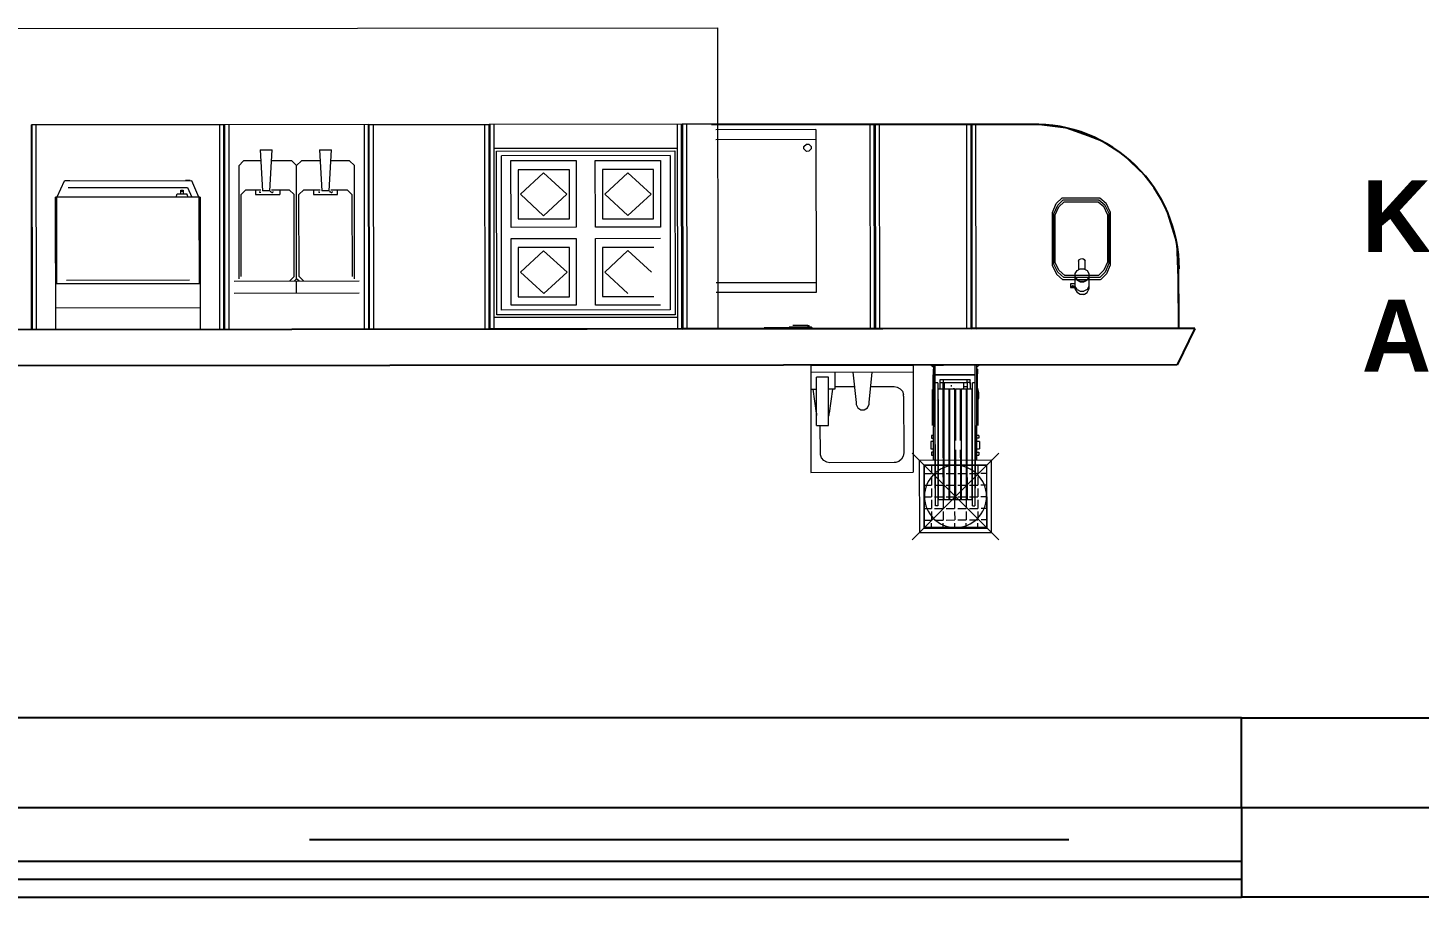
# Model space of a CAD drawing. Header units: inches. Extents: x 482566 to 494966, y -26460 to -22226.
# Drawn here: x 487867.3 to 488041.8, y -26308.7 to -26199.7 of the extents above; entities that cross this region are included whole.
import ezdxf

# ---------------------------------------------------------------- set-up
doc = ezdxf.new("R2010")
doc.units = ezdxf.units.IN
doc.header["$LTSCALE"] = 15
doc.header["$MEASUREMENT"] = 0
doc.linetypes.add('TRATTEGGIATA2', pattern=[9.525, 6.35, -3.175])
for name, color, linetype in [('1', 7, 'Continuous'), ('3', 1, 'Continuous'), ('A-DIMENSION', 4, 'Continuous'), ('A-GLASS', 4, 'Continuous'), ('A-WALL', 7, 'Continuous'), ('Hot water supply', 10, 'TRATTEGGIATA2')]:
    doc.layers.add(name, color=color, linetype=linetype)
doc.layers.add('TC-EQUIPMENT', color=251, linetype='Continuous', lineweight=5)
doc.styles.get("Standard").update_dxf_attribs({"font": ''})
doc.styles.get('Standard').set_extended_font_data('MicrogrammaSSi', bold=True)

# ---------------------------------------------------------------- blocks, each defined once
blk = doc.blocks.new('ooooooo23')
at = {"layer": 'TC-EQUIPMENT'}
for p, q in [((-103400.4, -9841.4), (-103824.4, -9871.1)), ((-103824.4, -9871.1), (-103793.3, -10314)), ((-103822.3, -9901), (-103398.3, -9871.3)), ((-103400.4, -9841.4), (-103369.4, -10283.3)), ((-104049.2, -9886.9), (-104099.1, -9890.4)), ((-104099.1, -9890.4), (-104086.4, -9899.5)), ((-104084.8, -9906.4), (-104090.9, -9906.9)), ((-104089.5, -9926.8), (-104090.9, -9906.9)), ((-104089.5, -9926.8), (-104083.4, -9926.4)), ((-104083.4, -9984.5), (-104087.5, -9926.7)), ((-104086.4, -9899.5), (-104085.9, -9906.5)), ((-104086.4, -9899.5), (-104085.3, -9899.5)), ((-104086, -9889.8), (-103909.6, -9877.5)), ((-104086, -9889.8), (-104068.2, -10142.9)), ((-104085.3, -9930.5), (-104083.1, -9930.4)), ((-104070.8, -10138.2), (-104085.3, -9930.5)), ((-104045.9, -10399), (-104081.6, -9889.5)), ((-103911.3, -9916.1), (-104078.9, -9927.8)), ((-103911.1, -9918.3), (-104078.7, -9930.1)), ((-104055.4, -9926.2), (-104055.3, -9928.4)), ((-104049.2, -9886.9), (-104049.6, -9887.3)), ((-103899.5, -9876.4), (-103949.4, -9879.9)), ((-103949.4, -9879.9), (-103949, -9880.2)), ((-103937.6, -9920.2), (-103937.7, -9917.9)), ((-103914, -9877.8), (-103878.3, -10387.3)), ((-103891.9, -10130.5), (-103909.6, -9877.5)), ((-103899.5, -9876.4), (-103909, -9885.5)), ((-103908.4, -9894.1), (-103905.3, -9893.9)), ((-103903.9, -9913.8), (-103907, -9914)), ((-103904.6, -9917.9), (-103906.8, -9918)), ((-103905.7, -9917.9), (-103905.9, -9913.9)), ((-103905.3, -9893.9), (-103903.9, -9913.8)), ((-103890, -10125.5), (-103904.6, -9917.9)), ((-103630.7, -10012.9), (-103652.7, -9889.1)), ((-103572.9, -9883.5), (-103577.4, -10009.2)), ((-103498.1, -9878.3), (-103493.2, -9948.1)), ((-103470.7, -9896.4), (-103420.9, -9892.9)), ((-103456.8, -10095.9), (-103470.7, -9896.4)), ((-103406.9, -10092.5), (-103420.9, -9892.9)), ((-104088, -10005.9), (-104084.4, -9984.6)), ((-104084.4, -9984.6), (-104081.5, -9984.4)), ((-104074.3, -9962.8), (-104064.5, -9962.1)), ((-104074.3, -9962.8), (-104038.7, -10471.6)), ((-104028.8, -10470.9), (-104064.5, -9962.1)), ((-104039.9, -9985.6), (-104061.6, -9987.1)), ((-104055.6, -10073.4), (-104061.6, -9987.1)), ((-104056.7, -9948.6), (-103930.4, -9939.7)), ((-104054.1, -9985.9), (-104056.7, -9948.6)), ((-104055.8, -9949.5), (-104056.6, -9950.4)), ((-104053.9, -9948.7), (-104055.8, -9949.5)), ((-104054.9, -9974.7), (-104054, -9975.4)), ((-104054.7, -9960.5), (-104043.9, -9959.7)), ((-104054.7, -9960.5), (-104053, -9985.8)), ((-104053.2, -9982.4), (-104054.3, -9982.5)), ((-104053.7, -9975.5), (-104054, -9975.4)), ((-104053.9, -9948.7), (-104053.9, -9948.4)), ((-104042.1, -9985), (-104043.9, -9959.7)), ((-104042.6, -9977.7), (-104025.9, -9976.5)), ((-104042.5, -9948.6), (-103944.5, -9941.7)), ((-104042.5, -9948.6), (-104041.8, -9958.6)), ((-103943.8, -9951.7), (-104041.8, -9958.6)), ((-104039.9, -9985.6), (-104033.8, -10071.9)), ((-104039.7, -9988.5), (-104037.5, -9988.3)), ((-104015.9, -9983.9), (-104037.7, -9985.4)), ((-104031.6, -10071.7), (-104037.7, -9985.4)), ((-104026.9, -9961.1), (-104025.2, -9957.4)), ((-104026.9, -9961.1), (-104025.5, -9981.9)), ((-104024.3, -9983.8), (-104025.5, -9981.9)), ((-104020.5, -9947), (-104020.1, -9946)), ((-104015.9, -9983.9), (-104009.9, -10070.2)), ((-104015.7, -9986.8), (-104013.5, -9986.6)), ((-103992, -9982.2), (-104013.7, -9983.8)), ((-104007.7, -10070), (-104013.7, -9983.8)), ((-103992, -9982.2), (-103985.9, -10068.5)), ((-103991.8, -9985.1), (-103989.6, -9985)), ((-103968, -9980.5), (-103989.8, -9982.1)), ((-103983.7, -10068.4), (-103989.8, -9982.1)), ((-103983.1, -9979.5), (-103988.9, -9979.9)), ((-103976, -9965.1), (-103975.6, -9970.9)), ((-103968, -9980.5), (-103962, -10066.8)), ((-103967.8, -9983.4), (-103965.6, -9983.3)), ((-103944.1, -9978.9), (-103965.8, -9980.4)), ((-103959.8, -10066.7), (-103965.8, -9980.4)), ((-103956, -9941.5), (-103955.4, -9942.5)), ((-103949.3, -9952.1), (-103947.1, -9955.5)), ((-103947.1, -9955.5), (-103945.7, -9976.3)), ((-103946.6, -9978.3), (-103945.7, -9976.3)), ((-103940.3, -9970.5), (-103946.1, -9970.9)), ((-103944.5, -9941.7), (-103943.8, -9951.7)), ((-103944.1, -9978.9), (-103938, -10065.2)), ((-103943.9, -9981.8), (-103941.7, -9981.6)), ((-103920.1, -9977.2), (-103941.9, -9978.7)), ((-103935.8, -10065), (-103941.9, -9978.7)), ((-103930.7, -9951.8), (-103941.5, -9952.5)), ((-103941.5, -9952.5), (-103939.8, -9977.9)), ((-103936.2, -9940.1), (-103933.1, -9940.9)), ((-103933.1, -9940.9), (-103930.1, -9943.5)), ((-103928.9, -9977.1), (-103930.7, -9951.8)), ((-103930.4, -9939.7), (-103927.8, -9977)), ((-103928.7, -9963.9), (-103929.7, -9965)), ((-103929.1, -9973.7), (-103928, -9973.6)), ((-103920.8, -9952.1), (-103910.9, -9951.4)), ((-103920.8, -9952.1), (-103885.1, -10460.8)), ((-103920.1, -9977.2), (-103914.1, -10063.5)), ((-103875.3, -10460.1), (-103910.9, -9951.4)), ((-103900.8, -9972.1), (-103898.9, -9978.2)), ((-103900.3, -9978.2), (-103899.5, -9978.1)), ((-103899.5, -9978.1), (-103897.9, -9978.3)), ((-103897, -9979), (-103897.9, -9978.3)), ((-103886.6, -10127.1), (-103897, -9979)), ((-103896.5, -9985.7), (-103894.4, -9992.3)), ((-103771.9, -9976.7), (-103775.8, -9990)), ((-103763.8, -9965.5), (-103771.9, -9976.7)), ((-103752.3, -9957.7), (-103763.8, -9965.5)), ((-103738.8, -9954.3), (-103752.3, -9957.7)), ((-103642.3, -9947.6), (-103738.8, -9954.3)), ((-103493.9, -9937.2), (-103575, -9942.8)), ((-103493.2, -9948.1), (-103467.2, -9946.3)), ((-103483.2, -9947.4), (-103462.9, -10046.3)), ((-103393.4, -9941.1), (-103417.4, -9942.8)), ((-103409.7, -10042.5), (-103403.4, -9941.8)), ((-104086.3, -10028.8), (-104088, -10005.9)), ((-104081.8, -10028.5), (-104086.3, -10028.8)), ((-104085.3, -10028.8), (-104082.9, -10012)), ((-104084.3, -9992.1), (-104083.5, -9991.3)), ((-104084.3, -9992.1), (-104073.9, -10140.2)), ((-104082, -9990.9), (-104083.5, -9991.3)), ((-104081.1, -9990.8), (-104082, -9990.9)), ((-104072.3, -10021.8), (-104070.2, -10021.7)), ((-104069.8, -10027.7), (-104071.9, -10027.8)), ((-104071.3, -10035.7), (-104069.2, -10035.6)), ((-104059.2, -10020.9), (-104060.3, -10021)), ((-104058.8, -10026.9), (-104059.9, -10027)), ((-104059.4, -10034.9), (-104058.3, -10034.8)), ((-104036.8, -9998.3), (-104039, -9998.5)), ((-104038.9, -9999.4), (-104036.7, -9999.3)), ((-104035.3, -10019.2), (-104037.5, -10019.4)), ((-104036.5, -10033.3), (-104034.3, -10033.1)), ((-104012.8, -9996.6), (-104015, -9996.8)), ((-104014.9, -9997.8), (-104012.7, -9997.6)), ((-104011.3, -10017.6), (-104013.5, -10017.7)), ((-104012.6, -10031.6), (-104010.4, -10031.4)), ((-103988.9, -9994.9), (-103991.1, -9995.1)), ((-103991, -9996.1), (-103988.8, -9995.9)), ((-103987.4, -10015.9), (-103989.6, -10016)), ((-103988.6, -10029.9), (-103986.4, -10029.8)), ((-103964.9, -9993.3), (-103967.1, -9993.4)), ((-103967.1, -9994.4), (-103964.9, -9994.3)), ((-103963.5, -10014.2), (-103965.7, -10014.4)), ((-103964.7, -10028.2), (-103962.5, -10028.1)), ((-103941, -9991.6), (-103943.2, -9991.7)), ((-103943.1, -9992.7), (-103940.9, -9992.6)), ((-103939.5, -10012.5), (-103941.7, -10012.7)), ((-103940.7, -10026.6), (-103938.6, -10026.4)), ((-103916.7, -10010.9), (-103917.8, -10011)), ((-103917.5, -10011), (-103916.4, -10014.6)), ((-103916.3, -10016.9), (-103917.4, -10017)), ((-103916.8, -10024.9), (-103915.7, -10024.8)), ((-103904.7, -10010.1), (-103906.8, -10010.2)), ((-103906.4, -10016.2), (-103904.3, -10016.1)), ((-103905.8, -10024.1), (-103903.7, -10024)), ((-103894.6, -10012.6), (-103893.8, -10015.3)), ((-103894.4, -9992.3), (-103892.8, -10015.3)), ((-103892.8, -10015.3), (-103894.4, -10015.4)), ((-103775.9, -9997), (-103775.8, -9990)), ((-103775.9, -9997), (-103759.4, -10232.4)), ((-103630.1, -10020.7), (-103630.7, -10012.9)), ((-103622.2, -10034.6), (-103630.1, -10020.7)), ((-103608.9, -10041.5), (-103622.2, -10034.6)), ((-103595, -10040.5), (-103608.9, -10041.5)), ((-103582.8, -10031.8), (-103595, -10040.5)), ((-103576.9, -10017), (-103582.8, -10031.8)), ((-103577.4, -10009.2), (-103576.9, -10017)), ((-103462.4, -10054), (-103462.9, -10046.3)), ((-103409.7, -10042.5), (-103409.2, -10050.3)), ((-104048.6, -10173), (-104055.5, -10074.8)), ((-104033.7, -10073.3), (-104026.8, -10171.4)), ((-104024.6, -10171.3), (-104031.5, -10073.1)), ((-104009.8, -10071.6), (-104002.9, -10169.7)), ((-104000.7, -10169.6), (-104007.6, -10071.4)), ((-103985.8, -10069.9), (-103978.9, -10168.1)), ((-103976.8, -10167.9), (-103983.6, -10069.8)), ((-103961.9, -10068.2), (-103955, -10166.4)), ((-103952.8, -10166.2), (-103959.7, -10068.1)), ((-103937.9, -10066.6), (-103931.1, -10164.7)), ((-103928.9, -10164.6), (-103935.7, -10066.4)), ((-103914, -10064.9), (-103907.1, -10163)), ((-103459.3, -10059.4), (-103462.4, -10054)), ((-103406.9, -10092.5), (-103456.8, -10095.9)), ((-103414.2, -10208.2), (-103422.3, -10093.5)), ((-103409.2, -10050.3), (-103409.7, -10051.7)), ((-104068.6, -10138), (-104070.8, -10138.2)), ((-104070.4, -10143.5), (-104063.8, -10143)), ((-104060.7, -10281.7), (-104070.4, -10143.5)), ((-104068.2, -10142.9), (-104063.8, -10142.6)), ((-103891.9, -10130.5), (-103896.2, -10130.8)), ((-103896.2, -10131.3), (-103889.6, -10130.8)), ((-103892.2, -10125.6), (-103890, -10125.5)), ((-103889.6, -10130.8), (-103879.9, -10269)), ((-104076.8, -10207.6), (-104065.9, -10206.9)), ((-104076.8, -10207.6), (-104074.7, -10237.5)), ((-104075, -10181.4), (-104067.8, -10180.9)), ((-104075, -10181.4), (-104074.2, -10193.4)), ((-104074.2, -10193.4), (-104066.9, -10192.9)), ((-104044, -10238.3), (-104048.5, -10173.6)), ((-104026.8, -10172), (-104022.2, -10236.8)), ((-104020.1, -10236.6), (-104024.6, -10171.9)), ((-104002.8, -10170.3), (-103998.3, -10235.1)), ((-103998.8, -10196.9), (-104000.7, -10170.2)), ((-103978.9, -10168.7), (-103977, -10195.4)), ((-103972.2, -10233.3), (-103976.7, -10168.5)), ((-103955, -10167), (-103950.4, -10231.7)), ((-103948.2, -10231.6), (-103952.8, -10166.8)), ((-103931, -10165.3), (-103926.5, -10230.1)), ((-103924.3, -10229.9), (-103928.8, -10165.2)), ((-103907.1, -10163.6), (-103902.5, -10228.4)), ((-103887, -10168.2), (-103879.7, -10167.7)), ((-103878.9, -10179.7), (-103886.2, -10180.2)), ((-103885.2, -10194.2), (-103874.3, -10193.4)), ((-103879.7, -10167.7), (-103878.9, -10179.7)), ((-103874.3, -10193.4), (-103872.2, -10223.3)), ((-103418.2, -10228.6), (-103414.3, -10215.2)), ((-103414.3, -10215.2), (-103414.2, -10208.2)), ((-103768.6, -10594.5), (-104152.9, -10260.6)), ((-103793.8, -10235.4), (-104127.8, -10619.7)), ((-104120.9, -10288.4), (-103821.6, -10267.4)), ((-104063.8, -10236.8), (-104074.7, -10237.5)), ((-104062.9, -10250.7), (-104070.2, -10251.3)), ((-104070.2, -10251.3), (-104069.3, -10263.2)), ((-104062, -10262.7), (-104069.3, -10263.2)), ((-104039.1, -10308.6), (-104043.9, -10239.5)), ((-104022.2, -10238), (-104017.3, -10307.1)), ((-104015.1, -10306.9), (-104020, -10237.8)), ((-103998.2, -10236.3), (-103993.4, -10305.4)), ((-103991.2, -10305.3), (-103996, -10236.1)), ((-103974.3, -10234.6), (-103969.4, -10303.7)), ((-103967.2, -10303.6), (-103972.1, -10234.5)), ((-103950.3, -10232.9), (-103945.5, -10302.1)), ((-103943.3, -10301.9), (-103948.1, -10232.8)), ((-103926.4, -10231.3), (-103921.6, -10300.4)), ((-103919.4, -10300.2), (-103924.2, -10231.1)), ((-103902.5, -10229.6), (-103897.6, -10298.7)), ((-103879.9, -10269), (-103886.5, -10269.5)), ((-103872.2, -10223.3), (-103883.1, -10224.1)), ((-103882.1, -10238.1), (-103874.8, -10237.6)), ((-103874, -10249.5), (-103881.3, -10250)), ((-103874.8, -10237.6), (-103874, -10249.5)), ((-103821.6, -10267.4), (-103800.7, -10566.7)), ((-103759.4, -10232.4), (-103756, -10245.9)), ((-103756, -10245.9), (-103748.2, -10257.4)), ((-103748.2, -10257.4), (-103737, -10265.6)), ((-103737, -10265.6), (-103723.7, -10269.4)), ((-103723.7, -10269.4), (-103716.7, -10269.5)), ((-103716.7, -10269.5), (-103451.3, -10250.9)), ((-103451.3, -10250.9), (-103437.9, -10247.6)), ((-103437.9, -10247.6), (-103426.3, -10239.8)), ((-103426.3, -10239.8), (-103418.2, -10228.6)), ((-104099.9, -10587.7), (-104120.9, -10288.4)), ((-103839.3, -10287.7), (-104100.6, -10306)), ((-104082.3, -10567.4), (-104100.6, -10306)), ((-104098.5, -10307.9), (-103841.1, -10289.8)), ((-104098.5, -10307.9), (-104080.4, -10565.2)), ((-104062.4, -10305.3), (-104060.1, -10339.4)), ((-104054.1, -10281.2), (-104060.7, -10281.7)), ((-104032.9, -10396.4), (-104039, -10309.5)), ((-104017.3, -10308), (-104011.2, -10394.9)), ((-104009, -10394.7), (-104015.1, -10307.8)), ((-104014.4, -10302), (-104012.1, -10336)), ((-103977.1, -10333.6), (-104012.1, -10336)), ((-103993.3, -10306.3), (-103987.2, -10393.2)), ((-103985, -10393), (-103991.1, -10306.2)), ((-103969.4, -10304.6), (-103963.3, -10391.5)), ((-103961.1, -10391.4), (-103967.2, -10304.5)), ((-103966.4, -10298.6), (-103964, -10332.7)), ((-103929.1, -10330.2), (-103964, -10332.7)), ((-103945.4, -10303), (-103939.3, -10389.8)), ((-103937.1, -10389.7), (-103943.2, -10302.8)), ((-103921.5, -10301.3), (-103915.4, -10388.2)), ((-103913.2, -10388), (-103919.3, -10301.1)), ((-103918.4, -10295.2), (-103916, -10329.3)), ((-103881.1, -10326.9), (-103916, -10329.3)), ((-103897.5, -10299.6), (-103891.5, -10386.5)), ((-103870.4, -10291.9), (-103868, -10325.9)), ((-103838.7, -10323.9), (-103868, -10325.9)), ((-103823.1, -10547.2), (-103841.1, -10289.8)), ((-103839.3, -10287.7), (-103820.9, -10549.1)), ((-103793.3, -10314), (-103792.2, -10313.9)), ((-103369.3, -10285.3), (-103792.2, -10314.9)), ((-103792.2, -10314.9), (-103792.2, -10313.9)), ((-103369.4, -10284.3), (-103369.3, -10285.3)), ((-104096.1, -10341.9), (-104073.2, -10340.3)), ((-104092.7, -10389.9), (-104069.8, -10388.3)), ((-104025.1, -10337), (-104060.1, -10339.4)), ((-104059.1, -10352.5), (-104056.7, -10387.4)), ((-104021.8, -10385), (-104056.7, -10387.4)), ((-104011.1, -10349.1), (-104008.7, -10384)), ((-103973.8, -10381.6), (-104008.7, -10384)), ((-103963.2, -10392.5), (-103959.8, -10441.7)), ((-103961, -10393.1), (-103963.2, -10393.2)), ((-103963.1, -10345.8), (-103960.7, -10380.7)), ((-103957.6, -10441.5), (-103961, -10392.4)), ((-103925.8, -10378.2), (-103960.7, -10380.7)), ((-103959.8, -10393.8), (-103957.3, -10428.7)), ((-103939.3, -10390.8), (-103935.8, -10440)), ((-103937, -10391.4), (-103939.2, -10391.5)), ((-103933.6, -10439.9), (-103937.1, -10390.7)), ((-103915.3, -10389.2), (-103911.9, -10438.3)), ((-103913.1, -10389.7), (-103915.3, -10389.9)), ((-103915.1, -10342.4), (-103912.7, -10377.3)), ((-103909.7, -10438.2), (-103913.1, -10389)), ((-103877.8, -10374.9), (-103912.7, -10377.3)), ((-103911.8, -10390.4), (-103909.3, -10425.3)), ((-103891.4, -10387.5), (-103887.9, -10436.7)), ((-103890.2, -10388.1), (-103891.3, -10388.2)), ((-103878.3, -10387.3), (-103880.4, -10387.4)), ((-103867.1, -10339), (-103864.7, -10373.9)), ((-103835.4, -10371.9), (-103864.7, -10373.9)), ((-103863.7, -10387), (-103861.3, -10422)), ((-104089.4, -10437.9), (-104066.4, -10436.3)), ((-104055.8, -10400.5), (-104053.3, -10435.4)), ((-104018.4, -10433), (-104053.3, -10435.4)), ((-104052.4, -10448.5), (-104050, -10483.4)), ((-104045.9, -10399), (-104043.8, -10398.9)), ((-104033.9, -10398.2), (-104032.8, -10398.1)), ((-104029.4, -10446.6), (-104032.8, -10397.4)), ((-104029.4, -10446.6), (-104007.6, -10445.1)), ((-104011.1, -10395.9), (-104007.6, -10445.1)), ((-104008.9, -10396.4), (-104011, -10396.6)), ((-104005.5, -10444.9), (-104008.9, -10395.7)), ((-104007.8, -10397.1), (-104005.3, -10432.1)), ((-104005.5, -10444.9), (-103983.7, -10443.4)), ((-103970.4, -10429.6), (-104005.3, -10432.1)), ((-104004.4, -10445.1), (-104002, -10480.1)), ((-103987.2, -10394.2), (-103983.7, -10443.4)), ((-103984.9, -10394.7), (-103987.1, -10394.9)), ((-103981.5, -10443.2), (-103985, -10394)), ((-103981.5, -10443.2), (-103959.8, -10441.7)), ((-103957.6, -10441.5), (-103935.8, -10440)), ((-103922.4, -10426.2), (-103957.3, -10428.7)), ((-103956.4, -10441.8), (-103953.9, -10476.7)), ((-103933.6, -10439.9), (-103911.9, -10438.3)), ((-103909.7, -10438.2), (-103887.9, -10436.7)), ((-103874.4, -10422.9), (-103909.3, -10425.3)), ((-103908.4, -10438.4), (-103905.9, -10473.3)), ((-103832, -10419.9), (-103861.3, -10422)), ((-103860.4, -10435), (-103857.9, -10470)), ((-104086, -10486), (-104063.1, -10484.3)), ((-104015, -10481), (-104050, -10483.4)), ((-104049, -10496.5), (-104046.6, -10531.4)), ((-104028.8, -10470.9), (-104038.7, -10471.6)), ((-103967, -10477.6), (-104002, -10480.1)), ((-104001, -10493.2), (-103998.6, -10528.1)), ((-103919, -10474.2), (-103953.9, -10476.7)), ((-103953, -10489.8), (-103950.6, -10524.7)), ((-103871, -10470.9), (-103905.9, -10473.3)), ((-103905, -10486.4), (-103902.6, -10521.3)), ((-103885.1, -10460.8), (-103875.3, -10460.1)), ((-103828.6, -10467.9), (-103857.9, -10470)), ((-103857, -10483.1), (-103854.6, -10518)), ((-103800.7, -10566.7), (-104099.9, -10587.7)), ((-104082.6, -10534), (-104059.7, -10532.4)), ((-103820.9, -10549.1), (-104082.3, -10567.4)), ((-104080.4, -10565.2), (-103823.1, -10547.2)), ((-104011.7, -10529), (-104046.6, -10531.4)), ((-104044.4, -10562.7), (-104045.7, -10544.5)), ((-103963.7, -10525.6), (-103998.6, -10528.1)), ((-103996.4, -10559.3), (-103997.7, -10541.2)), ((-103915.7, -10522.3), (-103950.6, -10524.7)), ((-103948.4, -10556), (-103949.7, -10537.8)), ((-103867.7, -10518.9), (-103902.6, -10521.3)), ((-103900.4, -10552.6), (-103901.7, -10534.4)), ((-103825.3, -10515.9), (-103854.6, -10518)), ((-103852.4, -10549.2), (-103853.6, -10531.1))]:
    blk.add_line(p, q, dxfattribs=at)
blk.add_circle((-103960.8, -10427.5), 129, dxfattribs=at)

msp = doc.modelspace()

# ---------------------------------------------------------------- linework, layer by layer
at = {"layer": '1'}
for p, q in [((487993.16, -26211.8), (487953.04, -26211.82)), ((488011.61, -26228.66), (488011.62, -26237.41)), ((488011.62, -26237.41), (487832.91, -26237.58)), ((488013.67, -26237.41), (488011.46, -26241.95)), ((488013.67, -26237.41), (488011.62, -26237.41)), ((488011.46, -26241.95), (487832.92, -26242.12))]:
    msp.add_line(p, q, dxfattribs=at)
msp.add_arc((487993.57, -26229.93), 18.14, 0.056, 91.295, dxfattribs=at)
at = {"layer": 'A-DIMENSION', "color": 8}
for p, q in [((488019.54, -26286.22, 6.93), (487659.15, -26286.22, 6.93)), ((488019.54, -26297.47, 6.93), (488019.54, -26308.72, 6.93)), ((488316.15, -26308.72, 6.93), (488019.54, -26308.72, 6.93))]:
    msp.add_line(p, q, dxfattribs=at)
at = {"layer": 'A-GLASS'}
for p, q in [((487659.15, -26297.47, 6.93), (488019.54, -26297.47, 6.93)), ((487659.15, -26304.22, 6.93), (488019.54, -26304.22, 6.93)), ((487659.15, -26306.47, 6.93), (488019.54, -26306.47, 6.93)), ((487659.15, -26308.72, 6.93), (488019.54, -26308.72, 6.93))]:
    msp.add_line(p, q, dxfattribs=at)
at = {"layer": 'A-WALL'}
for p, q in [((488019.54, -26286.22, 6.93), (488304.9, -26286.22, 6.93)), ((488019.54, -26297.47, 6.93), (488019.54, -26286.22, 6.93)), ((488019.54, -26297.47, 6.93), (488316.15, -26297.47, 6.93))]:
    msp.add_line(p, q, dxfattribs=at)
at = {"layer": 'Hot water supply'}
msp.add_line((487474, -26301.5), (488310.5, -26301.5), dxfattribs=at)
at = {"layer": 'TC-EQUIPMENT'}
for p, q in [((487832.88, -26199.8), (487953.8, -26199.68)), ((487953.8, -26199.68), (487953.83, -26237.47)), ((487891.91, -26211.83), (487867.73, -26211.86)), ((487867.75, -26237.55), (487867.73, -26211.86)), ((487867.79, -26211.86), (487867.81, -26237.46)), ((487868.36, -26237.46), (487868.33, -26211.86)), ((487891.31, -26211.83), (487891.33, -26237.44)), ((487891.88, -26237.44), (487891.85, -26211.83)), ((487910.05, -26211.82), (487891.91, -26211.83)), ((487891.91, -26211.83), (487891.94, -26237.53)), ((487891.91, -26211.83), (487891.94, -26237.53)), ((487892, -26237.44), (487891.97, -26211.83)), ((487892.54, -26237.44), (487892.52, -26211.83)), ((487909.45, -26211.82), (487909.47, -26237.42)), ((487909.99, -26211.82), (487910.02, -26237.42)), ((487910.05, -26211.82), (487925.17, -26211.8)), ((487910.05, -26211.82), (487910.08, -26237.51)), ((487910.08, -26237.51), (487910.05, -26211.82)), ((487910.14, -26237.42), (487910.11, -26211.82)), ((487910.68, -26237.42), (487910.66, -26211.82)), ((487924.56, -26211.8), (487924.59, -26237.41)), ((487925.11, -26211.8), (487925.13, -26237.41)), ((487949.35, -26211.78), (487925.17, -26211.8)), ((487925.17, -26211.8), (487925.19, -26237.5)), ((487925.19, -26237.5), (487925.17, -26211.8)), ((487925.23, -26211.8), (487925.25, -26237.41)), ((487925.8, -26237.41), (487925.77, -26211.8)), ((487948.75, -26211.78), (487948.77, -26237.38)), ((487949.31, -26237.38), (487949.29, -26211.78)), ((487973.53, -26211.76), (487949.35, -26211.78)), ((487949.37, -26237.47), (487949.35, -26211.78)), ((487949.37, -26237.47), (487949.35, -26211.78)), ((487949.41, -26211.78), (487949.43, -26237.38)), ((487949.98, -26237.38), (487949.95, -26211.78)), ((487972.93, -26211.76), (487972.95, -26237.36)), ((487973.5, -26237.36), (487973.47, -26211.76)), ((487973.53, -26211.76), (487985.63, -26211.74)), ((487973.56, -26237.45), (487973.53, -26211.76)), ((487973.53, -26211.76), (487973.56, -26237.45)), ((487973.59, -26211.76), (487973.62, -26237.36)), ((487974.16, -26237.36), (487974.14, -26211.75)), ((487985.02, -26211.74), (487985.05, -26237.35)), ((487985.57, -26211.74), (487985.59, -26237.35)), ((487985.65, -26237.44), (487985.63, -26211.74)), ((487985.65, -26237.44), (487985.63, -26211.74)), ((487985.63, -26211.74), (487994.09, -26211.74)), ((487985.69, -26211.74), (487985.71, -26237.35)), ((487986.26, -26237.35), (487986.23, -26211.74)), ((487994.09, -26211.74), (487994.14, -26211.8)), ((487994.14, -26211.8), (487997.51, -26212.23)), ((487966.15, -26212.45), (487953.61, -26212.46)), ((487953.61, -26213.67), (487966.16, -26213.66)), ((487966.15, -26212.45), (487966.17, -26232.86)), ((487997.51, -26212.23), (488000.29, -26213.24)), ((488001.94, -26213.84), (487997.51, -26212.23)), ((488000.29, -26213.24), (488001.94, -26213.84)), ((488004.73, -26215.64), (488001.94, -26213.84)), ((487896.42, -26215), (487896.73, -26220.14)), ((487896.42, -26215), (487897.93, -26215)), ((487897.63, -26220.14), (487897.93, -26215)), ((487903.86, -26215), (487905.37, -26214.99)), ((487903.86, -26215), (487904.16, -26220.14)), ((487905.07, -26220.13), (487905.37, -26214.99)), ((487948.75, -26214.8), (487925.77, -26214.82)), ((487926.08, -26215.13), (487948.45, -26215.1)), ((487926.1, -26235.68), (487926.08, -26215.13)), ((487948.45, -26215.1), (487948.47, -26235.66)), ((487964.65, -26214.57), (487964.95, -26214.27)), ((487964.65, -26214.87), (487964.65, -26214.57)), ((487964.95, -26215.18), (487964.65, -26214.87)), ((487964.95, -26214.27), (487965.25, -26214.27)), ((487965.25, -26215.17), (487964.95, -26215.18)), ((487965.25, -26214.27), (487965.55, -26214.57)), ((487965.55, -26214.87), (487965.25, -26215.17)), ((487965.55, -26214.57), (487965.55, -26214.87)), ((488007.33, -26218.11), (488004.73, -26215.64)), ((487894.34, -26216.37), (487893.73, -26216.97)), ((487893.73, -26216.97), (487893.75, -26231.18)), ((487896.5, -26216.36), (487894.34, -26216.37)), ((487900.38, -26216.36), (487897.85, -26216.36)), ((487900.99, -26216.96), (487900.38, -26216.36)), ((487901.59, -26216.36), (487900.99, -26216.96)), ((487901, -26231.17), (487900.99, -26216.96)), ((487903.94, -26216.36), (487901.59, -26216.36)), ((487907.64, -26216.35), (487905.29, -26216.36)), ((487908.24, -26216.96), (487907.64, -26216.35)), ((487908.26, -26231.17), (487908.24, -26216.96)), ((487947.84, -26215.71), (487926.68, -26215.73)), ((487926.7, -26235.08), (487926.68, -26215.73)), ((487927.89, -26216.33), (487936.05, -26216.33)), ((487927.9, -26224.71), (487927.89, -26216.33)), ((487936.05, -26216.33), (487936.06, -26224.7)), ((487938.47, -26216.32), (487946.63, -26216.32)), ((487938.48, -26224.7), (487938.47, -26216.32)), ((487946.63, -26216.32), (487946.64, -26224.69)), ((487947.84, -26215.71), (487947.86, -26235.06)), ((487871.81, -26218.9), (487870.9, -26220.93)), ((487887.83, -26218.89), (487871.81, -26218.9)), ((487871.96, -26218.84), (487872.56, -26218.84)), ((487871.96, -26218.9), (487871.96, -26218.84)), ((487872.56, -26218.84), (487872.56, -26218.9)), ((487887.65, -26218.83), (487887.04, -26218.83)), ((487887.04, -26218.89), (487887.04, -26218.83)), ((487887.65, -26218.83), (487887.65, -26218.89)), ((487888.74, -26220.91), (487887.83, -26218.89)), ((487928.77, -26217.48), (487928.77, -26223.65)), ((487935.21, -26217.48), (487928.77, -26217.48)), ((487929.07, -26220.56), (487931.97, -26217.87)), ((487931.97, -26217.87), (487934.91, -26220.56)), ((487935.21, -26223.64), (487935.21, -26217.48)), ((487945.79, -26217.46), (487939.35, -26217.47)), ((487939.35, -26217.47), (487939.36, -26223.64)), ((487939.65, -26220.55), (487942.55, -26217.86)), ((487942.55, -26217.86), (487945.49, -26220.55)), ((487945.79, -26223.63), (487945.79, -26217.46)), ((488008.62, -26219.81), (488007.33, -26218.11)), ((487872.35, -26219.72), (487887.29, -26219.7)), ((487885.87, -26220.91), (487886.02, -26220.49)), ((487886.02, -26220.49), (487887.23, -26220.49)), ((487886.47, -26220.04), (487886.77, -26220.04)), ((487886.47, -26220.49), (487886.47, -26220.04)), ((487886.77, -26220.19), (487886.47, -26220.19)), ((487886.77, -26220.04), (487886.77, -26220.49)), ((487887.38, -26220.91), (487887.23, -26220.49)), ((487887.29, -26219.7), (487887.83, -26220.91)), ((487894.04, -26220.6), (487894.64, -26219.99)), ((487894.05, -26230.88), (487894.04, -26220.6)), ((487894.64, -26219.99), (487896.52, -26219.99)), ((487895.85, -26219.99), (487895.85, -26220.6)), ((487895.85, -26220.6), (487898.87, -26220.59)), ((487896.33, -26220.2), (487896.33, -26220.29)), ((487896.33, -26220.29), (487896.4, -26220.35)), ((487896.49, -26220.35), (487896.4, -26220.35)), ((487897.63, -26220.14), (487896.73, -26220.14)), ((487897.66, -26220.17), (487897.79, -26220.29)), ((487897.88, -26220.35), (487897.79, -26220.29)), ((487897.85, -26219.99), (487900.08, -26219.99)), ((487897.88, -26220.35), (487897.97, -26220.35)), ((487898.03, -26220.29), (487897.97, -26220.35)), ((487898.03, -26220.2), (487898.03, -26220.29)), ((487898.87, -26219.99), (487898.87, -26220.59)), ((487900.08, -26219.99), (487900.69, -26220.59)), ((487900.7, -26230.87), (487900.69, -26220.59)), ((487901.29, -26220.59), (487901.9, -26219.99)), ((487901.3, -26230.87), (487901.29, -26220.59)), ((487901.9, -26219.99), (487903.95, -26219.98)), ((487903.11, -26219.98), (487903.11, -26220.59)), ((487903.11, -26220.59), (487906.13, -26220.59)), ((487903.77, -26220.2), (487903.77, -26220.29)), ((487903.83, -26220.35), (487903.77, -26220.29)), ((487903.92, -26220.35), (487903.83, -26220.35)), ((487905.07, -26220.13), (487904.16, -26220.14)), ((487905.1, -26220.16), (487905.22, -26220.29)), ((487905.31, -26220.35), (487905.22, -26220.29)), ((487905.28, -26219.98), (487907.34, -26219.98)), ((487905.31, -26220.35), (487905.4, -26220.35)), ((487905.46, -26220.28), (487905.4, -26220.35)), ((487905.46, -26220.19), (487905.46, -26220.28)), ((487906.13, -26220.59), (487906.13, -26219.98)), ((487907.34, -26219.98), (487907.94, -26220.58)), ((487907.94, -26220.58), (487907.95, -26230.86)), ((487931.98, -26223.25), (487929.07, -26220.56)), ((487934.91, -26220.56), (487931.98, -26223.25)), ((487942.56, -26223.24), (487939.65, -26220.55)), ((487945.49, -26220.55), (487942.56, -26223.24)), ((488010.07, -26222.4), (488008.62, -26219.81)), ((487888.89, -26220.91), (487870.75, -26220.93)), ((487870.77, -26237.56), (487870.75, -26220.93)), ((487870.91, -26231.81), (487870.9, -26220.93)), ((487888.74, -26220.91), (487888.75, -26231.79)), ((487888.89, -26220.91), (487888.91, -26237.54)), ((487995.81, -26222.84), (487996.3, -26221.72)), ((487995.99, -26222.99), (487996.48, -26221.94)), ((487996.18, -26223.14), (487996.63, -26222.15)), ((487996.3, -26221.72), (487997.05, -26221)), ((487996.48, -26221.94), (487997.17, -26221.27)), ((487996.63, -26222.15), (487997.29, -26221.51)), ((487997.05, -26221), (488001.8, -26220.99)), ((487997.17, -26221.27), (488001.65, -26221.27)), ((487997.29, -26221.51), (488001.56, -26221.51)), ((488001.56, -26221.51), (488002.25, -26222.11)), ((488001.65, -26221.27), (488002.4, -26221.9)), ((488001.77, -26220.99), (488002.55, -26221.69)), ((488002.71, -26223.08), (488002.25, -26222.11)), ((488002.89, -26222.9), (488002.4, -26221.9)), ((488003.07, -26222.75), (488002.55, -26221.69)), ((488011.42, -26226.71), (488010.07, -26222.4)), ((487928.77, -26223.65), (487935.21, -26223.64)), ((487939.36, -26223.64), (487945.79, -26223.63)), ((487995.82, -26229.52), (487995.81, -26222.81)), ((487996, -26229.34), (487995.99, -26222.99)), ((487996.18, -26229.16), (487996.18, -26223.14)), ((488002.71, -26223.08), (488002.71, -26229.09)), ((488002.89, -26222.9), (488002.89, -26229.24)), ((488003.07, -26222.75), (488003.08, -26229.46)), ((487936.06, -26224.7), (487927.9, -26224.71)), ((487927.9, -26226.1), (487936.06, -26226.09)), ((487927.91, -26234.47), (487927.9, -26226.1)), ((487936.06, -26226.09), (487936.07, -26234.46)), ((487946.64, -26224.69), (487938.48, -26224.7)), ((487938.48, -26226.09), (487946.64, -26226.08)), ((487938.49, -26234.46), (487938.48, -26226.09)), ((487935.22, -26227.24), (487928.78, -26227.25)), ((487928.78, -26227.25), (487928.78, -26233.41)), ((487929.08, -26230.33), (487931.98, -26227.64)), ((487931.98, -26227.64), (487934.92, -26230.32)), ((487935.22, -26233.41), (487935.22, -26227.24)), ((487945.8, -26227.23), (487939.36, -26227.24)), ((487939.36, -26227.24), (487939.36, -26233.4)), ((487939.66, -26230.32), (487942.56, -26227.63)), ((487942.56, -26227.63), (487945.5, -26230.31)), ((488011.61, -26231.06), (488011.42, -26226.71)), ((487995.82, -26229.52), (487996.33, -26230.58)), ((487996.49, -26230.34), (487996, -26229.34)), ((487996.67, -26230.13), (487996.18, -26229.16)), ((487999.08, -26228.95), (487999.19, -26228.74)), ((487999.08, -26228.95), (487999.09, -26230.02)), ((487999.19, -26228.74), (487999.4, -26228.64)), ((487999.4, -26228.64), (487999.62, -26228.63)), ((487999.62, -26228.63), (487999.82, -26228.74)), ((487999.82, -26228.74), (487999.93, -26228.95)), ((487999.93, -26229.99), (487999.93, -26228.95)), ((488002.71, -26229.09), (488002.29, -26230.09)), ((488002.89, -26229.24), (488002.44, -26230.33)), ((488003.07, -26229.43), (488002.59, -26230.54)), ((487887.54, -26231.34), (487872.12, -26231.36)), ((487900.7, -26230.87), (487900.09, -26231.47)), ((487900.7, -26231.47), (487901, -26231.17)), ((487901.3, -26231.47), (487901, -26231.17)), ((487901.91, -26231.47), (487901.3, -26230.87)), ((487931.99, -26233.02), (487929.08, -26230.33)), ((487934.92, -26230.32), (487931.99, -26233.02)), ((487942.57, -26233.01), (487939.66, -26230.32)), ((487997.12, -26231.28), (487996.33, -26230.58)), ((487997.24, -26231), (487996.49, -26230.34)), ((487997.36, -26230.76), (487996.67, -26230.13)), ((488001.81, -26231.27), (487997.09, -26231.28)), ((488001.75, -26231), (487997.24, -26231)), ((488001.59, -26230.76), (487997.36, -26230.76)), ((487998.69, -26230.49), (487998.91, -26230.11)), ((487998.69, -26232.46), (487998.69, -26230.49)), ((487998.69, -26230.91), (487998.91, -26231.3)), ((487998.91, -26231.35), (487998.69, -26230.96)), ((487998.91, -26230.11), (487999.32, -26229.9)), ((487999.32, -26231.51), (487998.91, -26231.3)), ((487998.91, -26231.35), (487999.32, -26231.55)), ((487999.32, -26229.9), (487999.76, -26229.9)), ((487999.76, -26229.9), (488000.17, -26230.11)), ((488000.17, -26231.3), (487999.76, -26231.51)), ((487999.76, -26231.55), (488000.17, -26231.34)), ((488000.17, -26230.11), (488000.39, -26230.49)), ((488000.39, -26230.91), (488000.17, -26231.3)), ((488000.39, -26230.96), (488000.17, -26231.34)), ((488000.39, -26230.49), (488000.39, -26232.46)), ((488002.29, -26230.09), (488001.59, -26230.76)), ((488002.44, -26230.33), (488001.75, -26231)), ((488002.59, -26230.54), (488001.84, -26231.27)), ((488011.62, -26237.41), (488011.61, -26231.06)), ((487888.9, -26231.79), (487870.76, -26231.81)), ((487908.86, -26231.47), (487893.14, -26231.48)), ((487908.86, -26232.98), (487893.14, -26232.99)), ((487901, -26232.99), (487901, -26231.47)), ((487966.17, -26231.65), (487953.63, -26231.66)), ((487966.17, -26232.86), (487953.63, -26232.87)), ((487998.09, -26231.77), (487998.09, -26232.26)), ((487998.69, -26231.77), (487998.09, -26231.77)), ((487998.09, -26232.26), (487998.69, -26232.26)), ((487998.32, -26232.03), (487998.3, -26232.06)), ((487998.3, -26232.19), (487998.3, -26232.06)), ((487998.3, -26232.15), (487998.32, -26232.12)), ((487998.32, -26232.23), (487998.3, -26232.19)), ((487998.36, -26232.01), (487998.32, -26232.03)), ((487998.32, -26232.12), (487998.36, -26232.1)), ((487998.36, -26232.25), (487998.32, -26232.23)), ((487998.36, -26232.01), (487998.4, -26232.01)), ((487998.4, -26232.1), (487998.36, -26232.1)), ((487998.4, -26232.25), (487998.36, -26232.25)), ((487998.4, -26232.01), (487998.43, -26232.03)), ((487998.43, -26232.11), (487998.4, -26232.1)), ((487998.43, -26232.23), (487998.4, -26232.25)), ((487998.43, -26232.03), (487998.45, -26232.06)), ((487998.45, -26232.15), (487998.43, -26232.11)), ((487998.45, -26232.19), (487998.43, -26232.23)), ((487998.45, -26232.06), (487998.45, -26232.19)), ((487998.91, -26232.5), (487998.69, -26232.11)), ((487998.69, -26232.46), (487998.92, -26232.89)), ((487998.91, -26232.5), (487999.32, -26232.7)), ((487999.23, -26233.07), (487998.92, -26232.89)), ((487999.32, -26233.12), (487999.23, -26233.07)), ((487999.76, -26231.51), (487999.32, -26231.51)), ((487999.32, -26231.55), (487999.76, -26231.55)), ((487999.32, -26232.7), (487999.76, -26232.7)), ((488000.17, -26232.49), (487999.76, -26232.7)), ((487999.76, -26233.12), (487999.85, -26233.07)), ((487999.85, -26233.07), (488000.17, -26232.89)), ((488000.39, -26232.11), (488000.17, -26232.49)), ((488000.17, -26232.89), (488000.39, -26232.46)), ((487888.9, -26234.82), (487870.76, -26234.84)), ((487936.07, -26234.46), (487927.91, -26234.47)), ((487928.78, -26233.41), (487935.22, -26233.41)), ((487946.65, -26234.45), (487938.49, -26234.46)), ((487939.36, -26233.4), (487945.8, -26233.4)), ((487999.76, -26233.12), (487999.32, -26233.12)), ((487925.79, -26235.99), (487948.77, -26235.96)), ((487948.47, -26235.66), (487926.1, -26235.68)), ((487947.86, -26235.06), (487926.7, -26235.08)), ((487953.83, -26237.47), (487832.91, -26237.58)), ((487925.19, -26237.41), (487949.37, -26237.38)), ((487949.37, -26237.47), (487925.19, -26237.5)), ((487973.56, -26237.36), (487949.37, -26237.38)), ((487949.37, -26237.47), (487973.56, -26237.45)), ((487965.69, -26237.3), (487959.64, -26237.31)), ((487965.69, -26237.46), (487959.64, -26237.46)), ((487965.56, -26237.21), (487962.78, -26237.22)), ((487963.27, -26236.97), (487965.14, -26236.97)), ((487965.14, -26236.97), (487965.14, -26237.21)), ((487965.14, -26237.03), (487965.32, -26237.03)), ((487965.32, -26237.21), (487965.32, -26237.03)), ((487965.69, -26237.3), (487965.56, -26237.21)), ((487965.69, -26237.46), (487965.69, -26237.3)), ((487973.56, -26237.36), (487985.65, -26237.35)), ((487985.65, -26237.44), (487973.56, -26237.45)), ((488011.62, -26237.32), (487985.65, -26237.35)), ((488012.25, -26237.41), (487985.65, -26237.44)), ((487985.65, -26237.44), (488011.62, -26237.41)), ((487986.26, -26237.44), (488011.62, -26237.41)), ((488011.62, -26237.41), (487991.41, -26237.43)), ((488012.86, -26237.41), (488011.62, -26237.41)), ((488012.25, -26237.41), (488012.8, -26237.41)), ((488012.86, -26237.41), (488012.8, -26237.41))]:
    msp.add_line(p, q, dxfattribs=at)

# ---------------------------------------------------------------- block references
at = {"layer": '3', "transparency": 33554687, "xscale": -0.03023006496804264, "yscale": 0.03023006496804263, "zscale": 0.03023006496804263, "rotation": 4.066778247749543}
msp.add_blockref('ooooooo23', (484826.47, -26166.91), dxfattribs=at)

# ---------------------------------------------------------------- texts
at = {"insert": (488034.64, -26218.79), "char_height": 9, "attachment_point": 1}
msp.add_mtext_dynamic_manual_height_columns('{\\fBahnschrift Light|b1|i0|c0|p34;KITCHEN/SERVING\\PAREA}', width=7.4099, gutter_width=1.5, heights=[0], dxfattribs=at)

doc.saveas('drawing.dxf')
